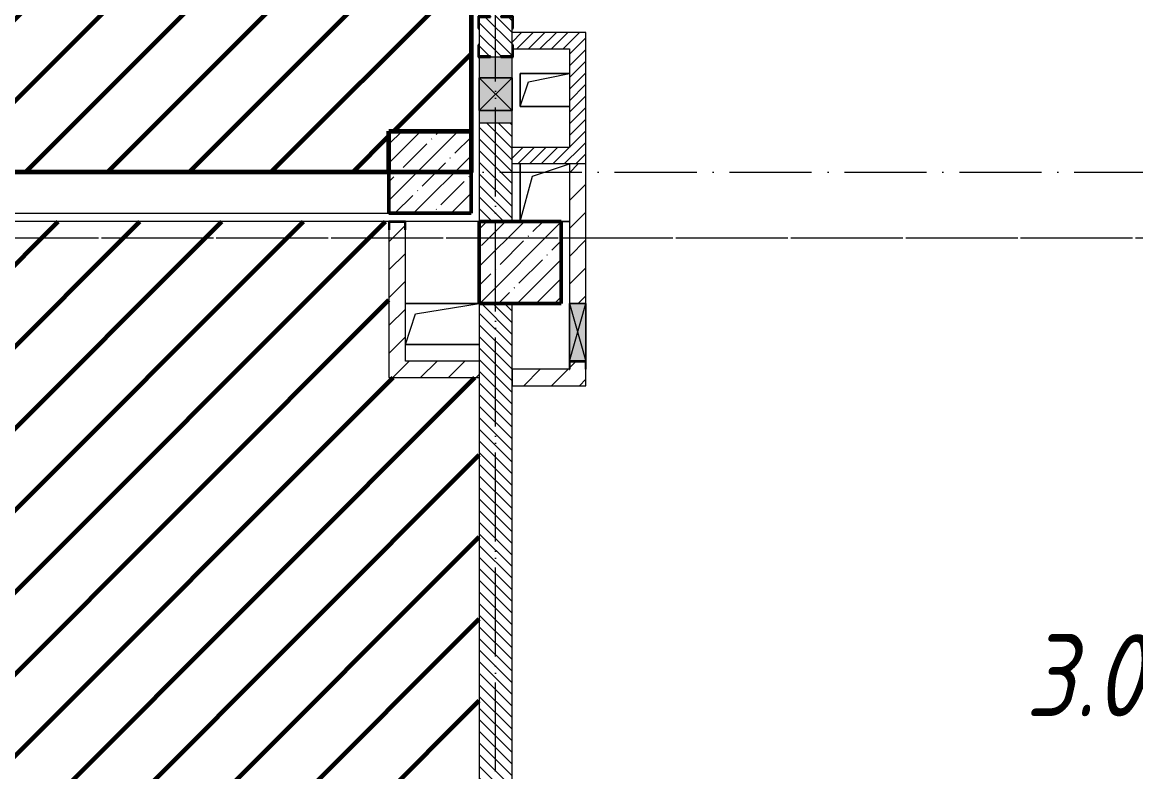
# Model space of a CAD drawing. Header units: millimetres. Extents: x -606178 to 312196, y -19338 to 632709.
# Drawn here: x -50249 to -43465, y 491376 to 495938 of the extents above; entities that cross this region are included whole.
import ezdxf

# ---------------------------------------------------------------- set-up
doc = ezdxf.new("R2010")
doc.units = ezdxf.units.MM
doc.linetypes.add('50_200_ШТРИХ_1Т_ш5_п1_п1_', pattern=[700, 500, -100, 0, -100])
for name, color, linetype, lineweight in [('6.4.1) Окр пт с инж. ПТ2.16', 3, 'Continuous', 60), ('A-DETL-GENF-OTLN', 7, 'Continuous', 9), ('A-FLOR-____-OTLN', 7, 'Continuous', 9), ('A-GENM-____-MCUT', 7, 'Continuous', 25), ('A-GENM-____-OTLN', 7, 'Continuous', 9), ('A-GENM-____-OTLN-1', 7, 'Continuous', 25), ('A-GLAZ-____-OTLN', 7, 'Continuous', 9), ('A-WALL-____-MCUT', 7, 'Continuous', 13), ('A-WALL-____-MCUT-3', 7, 'Continuous', 9), ('A-WALL-____-PATT-1', 7, 'Continuous', 9), ('A-WALL-FNSH-MCUT-1', 7, 'Continuous', 9), ('S-COLS-____-MCUT', 7, 'Continuous', 50), ('S-COLS-____-OTLN', 7, 'Continuous', 9), ('S-GRID-____-OTLN-1', 7, '50_200_ШТРИХ_1Т_ш5_п1_п1_', 9), ('Марки помещений', 7, 'Continuous', 9)]:
    doc.layers.add(name, color=color, linetype=linetype, lineweight=lineweight)
doc.styles.add('ISOCPEUR_I_2', font='isocpeui.ttf', dxfattribs={"width": 0.85, "height": 2.3})
pattern_1 = [(135, (-140714.89, 451794.26), (-35.35534, -35.35534), [])]
pattern_2 = [(45, (-93500, -42681.04), (-114.04925, 114.04925), []), (45, (-93385.95, -42681.04), (-114.04925, 114.04925), [201.613, -40.323, 3.353, -36.97])]
pattern_3 = [(45, (-92950, -43231.04), (-114.04925, 114.04925), []), (45, (-92835.95, -43231.04), (-114.04925, 114.04925), [201.613, -40.323, 3.353, -36.97])]
pattern_4 = [(45, (-140714.89, 451794.26), (-35.35534, 35.35534), [])]
pattern_5 = [(45, (-140714.89, 451794.26), (-84.85281, 84.85281), [])]

# ---------------------------------------------------------------- blocks, each defined once
blk = doc.blocks.new('BSC_Колонна _Прямоугольная - 500х500-V117-АР1_План отверстий 3 этажа в осях 1-64_Ю-ЯЯ')
at = {"layer": 'S-COLS-____-OTLN'}
h = blk.add_hatch(dxfattribs=at)
h.set_pattern_fill('FP_122', color=256, style=0, pattern_type=2)
h.set_pattern_definition(pattern_2)
h.paths.add_polyline_path([(-250, -250), (250, -250), (250, 250), (-250, 250), (-250, 12)], flags=0)
at = {"layer": 'S-COLS-____-MCUT'}
for p, q in [((250, 250), (-250, 250)), ((-250, 250), (-250, -250)), ((250, -250), (250, 250)), ((-250, -250), (250, -250))]:
    blk.add_line(p, q, dxfattribs=at)
blk = doc.blocks.new('BSC_Колонна _Прямоугольная - 500х500-V122-АР1_План отверстий 3 этажа в осях 1-64_Ю-ЯЯ')
at = {"layer": 'S-COLS-____-OTLN'}
h = blk.add_hatch(dxfattribs=at)
h.set_pattern_fill('FP_127', color=256, style=0, pattern_type=2)
h.set_pattern_definition(pattern_3)
h.paths.add_polyline_path([(-250, -250), (250, -250), (250, 250), (-250, 250)], flags=0)
at = {"layer": 'S-COLS-____-MCUT'}
for p, q in [((250, 250), (-250, 250)), ((-250, 250), (-250, -250)), ((250, -250), (250, 250)), ((-250, -250), (250, -250))]:
    blk.add_line(p, q, dxfattribs=at)
blk = doc.blocks.new('Фахверк_СКБ_Уголок - 200_3960-28268576-АР1_План отверстий 3 этажа в осях 1-64_Ю-ЯЯ')
at = {"layer": 'A-GENM-____-MCUT'}
for p, q in [((200, 156), (125, 156)), ((125, 156), (125, 81)), ((131, 81), (131, 150)), ((131, 150), (200, 150)), ((200, 150), (200, 156)), ((125, 81), (131, 81)), ((131, 19), (125, 19)), ((125, 19), (125, -56)), ((131, -50), (131, 19)), ((125, -56), (200, -56)), ((200, -50), (131, -50)), ((200, -56), (200, -50))]:
    blk.add_line(p, q, dxfattribs=at)
blk = doc.blocks.new('154_Фахверк_СКБ_Швеллер - Тип_100_3960-28318856-АР1_План отверстий 3 этажа в осях 1-64_Ю-ЯЯ')
at = {"layer": 'A-GENM-____-MCUT'}
for p, q in [((175, 50), (125, 50)), ((125, 50), (125, -50)), ((128, 47), (175, 47)), ((128, -47), (128, 47)), ((175, 47), (175, 50)), ((125, -50), (175, -50)), ((175, -47), (128, -47)), ((175, -50), (175, -47))]:
    blk.add_line(p, q, dxfattribs=at)
blk = doc.blocks.new('AR_Отверстие Ниша - Лючок-32403213-АР1_План отверстий 3 этажа в осях 1-64_Ю-ЯЯ')
at = {"layer": 'A-GLAZ-____-OTLN'}
h = blk.add_hatch(color=256, dxfattribs=at)
h.paths.add_polyline_path([(200, -100), (200, 100), (125, 100), (125, -100)], flags=0)
h.paths.add_polyline_path([(-75, -31), (-75, 100), (-200, 100), (-200, -100), (-75, -100)], flags=0)
for p, q in [((-75, 100), (-200, 100)), ((200, 100), (125, 100)), ((200, -100), (200, 100)), ((-200, 31), (-200, -31)), ((-200, -100), (-75, -100)), ((125, -100), (200, -100))]:
    blk.add_line(p, q, dxfattribs=at)
blk = doc.blocks.new('AR_Отверстие прямоугольное _в стене_ - AR_Отверстие прямоугольное _в стене__ВК-32403182-АР1_План отверстий 3 этажа в осях 1-64_Ю-ЯЯ')
at = {"layer": 'A-GLAZ-____-OTLN'}
blk.add_hatch(color=256, dxfattribs=at).paths.add_polyline_path([(100, 100), (-100, 100), (-100, -100), (100, -100)], flags=0)
at = {"layer": 'A-DETL-GENF-OTLN'}
for p, q in [((-100, -100), (-100, 100)), ((-100, 100), (100, 100)), ((100, 100), (-100, -100)), ((-100, 100), (100, -100)), ((100, 100), (-100, 100)), ((-100, 100), (-100, -100)), ((100, 100), (100, -100)), ((100, -100), (100, 100)), ((100, -100), (-100, -100)), ((-100, -100), (100, -100))]:
    blk.add_line(p, q, dxfattribs=at)
blk = doc.blocks.new('AR_Отверстие прямоугольное _в плите_ - AR_Отверстие прямоугольное _в плите_-V172-АР1_План отверстий 3 этажа в осях 1-64_Ю-ЯЯ')
at = {"layer": 'A-GENM-____-OTLN'}
for p, q in [((150, 100), (-150, 100)), ((-150, 100), (-150, -100)), ((-100, 50), (150, 100)), ((-150, -100), (-100, 50)), ((-150, -100), (150, -100))]:
    blk.add_line(p, q, dxfattribs=at)
blk = doc.blocks.new('AR_Отверстие прямоугольное _в плите_ - AR_Отверстие прямоугольное _в плите_-30552830-АР1_План отверстий 3 этажа в осях 1-64_Ю-ЯЯ')
at = {"layer": 'A-GENM-____-OTLN'}
for p, q in [((225, 125), (-225, 125)), ((-162.5, 62.5), (225, 125)), ((-225, -125), (-162.5, 62.5)), ((-225, -125), (225, -125))]:
    blk.add_line(p, q, dxfattribs=at)
blk = doc.blocks.new('AR_Отверстие прямоугольное _в плите_ - AR_Отверстие прямоугольное _в плите_-30552583-АР1_План отверстий 3 этажа в осях 1-64_Ю-ЯЯ')
at = {"layer": 'A-GENM-____-OTLN'}
for p, q in [((-150, 175), (-150, -175)), ((-75, 100), (150, 175)), ((-150, -175), (-75, 100)), ((100, -175), (150, -175))]:
    blk.add_line(p, q, dxfattribs=at)
blk = doc.blocks.new('AR_Отверстие прямоугольное _в стене_ - AR_Отверстие прямоугольное _в стене__ОВ-36947615-АР1_План отверстий 3 этажа в осях 1-64_Ю-ЯЯ')
at = {"layer": 'A-GLAZ-____-OTLN'}
blk.add_hatch(color=256, dxfattribs=at).paths.add_polyline_path([(-175, -50), (175, -50), (175, 50), (-175, 50), (-175, -47)], flags=0)
at = {"layer": 'A-DETL-GENF-OTLN'}
for p, q in [((-175, 50), (175, 50)), ((175, 50), (-175, -50)), ((-175, 50), (175, -50)), ((175, 50), (-175, 50)), ((175, 50), (175, -50)), ((175, -50), (175, 50)), ((175, -50), (-175, -50)), ((-175, -50), (175, -50))]:
    blk.add_line(p, q, dxfattribs=at)
blk = doc.blocks.new('154_Фахверк_СКБ_Швеллер - Тип_100_3960_зеркало-28515619-АР1_План отверстий 3 этажа в осях 1-64_Ю-ЯЯ')
at = {"layer": 'A-GENM-____-MCUT'}
for p, q in [((175, 50), (125, 50)), ((125, 50), (125, -50)), ((128, 47), (175, 47)), ((128, -47), (128, 47)), ((175, 47), (175, 50)), ((125, -50), (175, -50)), ((175, -47), (128, -47)), ((175, -50), (175, -47))]:
    blk.add_line(p, q, dxfattribs=at)
blk = doc.blocks.new('BSC_Колонна _Прямоугольная - 500х500-V141-АР1_План отверстий 3 этажа в осях 1-64_А-ГГ')
at = {"layer": 'S-COLS-____-OTLN'}
h = blk.add_hatch(dxfattribs=at)
h.set_pattern_fill('FP_164', color=256, style=0, pattern_type=2)
h.set_pattern_definition(pattern_2)
h.paths.add_polyline_path([(-250, -250), (250, -250), (250, 250), (-250, 250), (-250, 194.5)], flags=0)
at = {"layer": 'S-COLS-____-MCUT'}
for p, q in [((250, 250), (-250, 250)), ((-250, 250), (-250, -250)), ((250, -250), (250, 250)), ((-250, -250), (250, -250))]:
    blk.add_line(p, q, dxfattribs=at)
blk = doc.blocks.new('BSC_Колонна _Прямоугольная - 500х500-V146-АР1_План отверстий 3 этажа в осях 1-64_А-ГГ')
at = {"layer": 'S-COLS-____-OTLN'}
h = blk.add_hatch(dxfattribs=at)
h.set_pattern_fill('FP_169', color=256, style=0, pattern_type=2)
h.set_pattern_definition(pattern_3)
h.paths.add_polyline_path([(-250, -250), (250, -250), (250, 250), (-250, 250)], flags=0)
at = {"layer": 'S-COLS-____-MCUT'}
for p, q in [((250, 250), (-250, 250)), ((-250, 250), (-250, -250)), ((250, -250), (250, 250)), ((-250, -250), (250, -250))]:
    blk.add_line(p, q, dxfattribs=at)
blk = doc.blocks.new('Фахверк_СКБ_Уголок - 200_3960-28268576-АР1_План отверстий 3 этажа в осях 1-64_А-ГГ')
at = {"layer": 'A-GENM-____-MCUT'}
for p, q in [((200, 156), (125, 156)), ((125, 156), (125, 81)), ((131, 81), (131, 150)), ((131, 150), (200, 150)), ((200, 150), (200, 156)), ((125, 81), (131, 81)), ((131, 19), (125, 19)), ((125, 19), (125, -56)), ((131, -50), (131, 19)), ((125, -56), (200, -56)), ((200, -50), (131, -50)), ((200, -56), (200, -50))]:
    blk.add_line(p, q, dxfattribs=at)
blk = doc.blocks.new('154_Фахверк_СКБ_Швеллер - Тип_100_3960-28318856-АР1_План отверстий 3 этажа в осях 1-64_А-ГГ')
at = {"layer": 'A-GENM-____-MCUT'}
for p, q in [((175, 50), (125, 50)), ((125, 50), (125, -50)), ((128, 47), (175, 47)), ((128, -47), (128, 47)), ((175, 47), (175, 50)), ((125, -50), (175, -50)), ((175, -47), (128, -47)), ((175, -50), (175, -47))]:
    blk.add_line(p, q, dxfattribs=at)
blk = doc.blocks.new('AR_Отверстие Ниша - Лючок-32403213-АР1_План отверстий 3 этажа в осях 1-64_А-ГГ')
at = {"layer": 'A-GLAZ-____-OTLN'}
h = blk.add_hatch(color=256, dxfattribs=at)
h.paths.add_polyline_path([(200, -100), (200, 100), (125, 100), (125, -100)], flags=0)
h.paths.add_polyline_path([(-75, -100), (-75, 100), (-200, 100), (-200, -100)], flags=0)
for p, q in [((-75, 100), (-200, 100)), ((200, 100), (125, 100)), ((200, -100), (200, 100)), ((-200, 31), (-200, -31)), ((-200, -100), (-75, -100)), ((125, -100), (200, -100))]:
    blk.add_line(p, q, dxfattribs=at)
blk = doc.blocks.new('AR_Отверстие прямоугольное _в стене_ - AR_Отверстие прямоугольное _в стене__ВК-32403182-АР1_План отверстий 3 этажа в осях 1-64_А-ГГ')
at = {"layer": 'A-GLAZ-____-OTLN'}
blk.add_hatch(color=256, dxfattribs=at).paths.add_polyline_path([(100, 100), (-100, 100), (-100, -100), (100, -100)], flags=0)
at = {"layer": 'A-DETL-GENF-OTLN'}
for p, q in [((-100, -100), (-100, 100)), ((-100, 100), (100, 100)), ((100, 100), (-100, -100)), ((-100, 100), (100, -100)), ((100, 100), (-100, 100)), ((-100, 100), (-100, -100)), ((100, 100), (100, -100)), ((100, -100), (100, 100)), ((100, -100), (-100, -100)), ((-100, -100), (100, -100))]:
    blk.add_line(p, q, dxfattribs=at)
blk = doc.blocks.new('AR_Отверстие прямоугольное _в плите_ - AR_Отверстие прямоугольное _в плите_-30423629-АР1_План отверстий 3 этажа в осях 1-64_А-ГГ')
at = {"layer": 'A-GENM-____-OTLN'}
for p, q in [((150, 100), (-150, 100)), ((-150, 100), (-150, -100)), ((-100, 50), (150, 100)), ((-150, -100), (-100, 50)), ((-150, -100), (150, -100))]:
    blk.add_line(p, q, dxfattribs=at)
blk = doc.blocks.new('AR_Отверстие прямоугольное _в плите_ - AR_Отверстие прямоугольное _в плите_-30552830-АР1_План отверстий 3 этажа в осях 1-64_А-ГГ')
at = {"layer": 'A-GENM-____-OTLN'}
for p, q in [((225, 125), (-225, 125)), ((-162.5, 62.5), (225, 125)), ((-225, -125), (-162.5, 62.5)), ((-225, -125), (225, -125))]:
    blk.add_line(p, q, dxfattribs=at)
blk = doc.blocks.new('AR_Отверстие прямоугольное _в плите_ - AR_Отверстие прямоугольное _в плите_-30552583-АР1_План отверстий 3 этажа в осях 1-64_А-ГГ')
at = {"layer": 'A-GENM-____-OTLN'}
for p, q in [((-150, 175), (-150, -175)), ((-75, 100), (150, 175)), ((-150, -175), (-75, 100)), ((100, -175), (150, -175))]:
    blk.add_line(p, q, dxfattribs=at)
blk = doc.blocks.new('AR_Отверстие прямоугольное _в стене_ - AR_Отверстие прямоугольное _в стене__ОВ-36947615-АР1_План отверстий 3 этажа в осях 1-64_А-ГГ')
at = {"layer": 'A-GLAZ-____-OTLN'}
blk.add_hatch(color=256, dxfattribs=at).paths.add_polyline_path([(-175, -50), (175, -50), (175, 50), (-175, 50), (-175, -47)], flags=0)
at = {"layer": 'A-DETL-GENF-OTLN'}
for p, q in [((-175, 50), (175, 50)), ((175, 50), (-175, -50)), ((-175, 50), (175, -50)), ((175, 50), (-175, 50)), ((175, 50), (175, -50)), ((175, -50), (175, 50)), ((175, -50), (-175, -50)), ((-175, -50), (175, -50))]:
    blk.add_line(p, q, dxfattribs=at)
blk = doc.blocks.new('154_Фахверк_СКБ_Швеллер - Тип_100_3960_зеркало-28515619-АР1_План отверстий 3 этажа в осях 1-64_А-ГГ')
at = {"layer": 'A-GENM-____-MCUT'}
for p, q in [((175, 50), (125, 50)), ((125, 50), (125, -50)), ((128, 47), (175, 47)), ((128, -47), (128, 47)), ((175, 47), (175, 50)), ((125, -50), (175, -50)), ((175, -47), (128, -47)), ((175, -50), (175, -47))]:
    blk.add_line(p, q, dxfattribs=at)

msp = doc.modelspace()

# ---------------------------------------------------------------- hatches: boundary and pattern name
at = {"layer": '6.4.1) Окр пт с инж. ПТ2.16'}
h = msp.add_hatch(dxfattribs=at)
h.set_pattern_fill('ANSI31', color=256, scale=111)
h.paths.add_polyline_path([(-47514.891, 506975.3011), (-57314.891, 506975.3011), (-57314.891, 495625.3011), (-52914.891, 495625.3011), (-52914.891, 495025.3011), (-51964.891, 495025.3011), (-51964.891, 495275.3011), (-51464.891, 495275.3011), (-51464.891, 495025.3011), (-48014.891, 495025.3011), (-48014.891, 495275.3011), (-47514.891, 495275.3011), (-47514.891, 498625.3011), (-48014.891, 498625.3011), (-48014.891, 499125.3011), (-47514.891, 499125.3011)])
h.paths.add_polyline_path([(-51964.891, 503975.3011), (-51764.891, 503975.3011), (-50664.891, 503975.3011), (-50664.891, 501775.3011), (-51764.891, 501775.3011), (-51764.891, 499925.3011), (-50664.891, 499925.3011), (-50664.891, 497725.3011), (-51764.891, 497725.3011), (-51964.891, 497725.3011)], flags=16)
h.paths.add_polyline_path([(-52935.992, 498643.8593), (-56935.992, 498643.8593), (-56935.992, 503161.8656), (-52935.992, 503161.8656)], flags=16)
h = msp.add_hatch(dxfattribs=at)
h.set_pattern_fill('ANSI31', color=256, scale=111)
h.paths.add_polyline_path([(-48014.891, 494725.3011), (-51464.891, 494725.3011), (-51464.891, 494225.3011), (-51464.891, 488775.3011), (-51464.891, 488175.3011), (-51464.891, 482775.3011), (-51464.891, 482175.3011), (-51464.891, 477975.3011), (-50864.891, 477975.3011), (-50864.891, 476775.3011), (-50864.891, 476575.3011), (-50864.891, 475625.3011), (-50864.891, 474525.3011), (-50864.891, 474475.3011), (-50864.891, 474325.3011), (-50864.891, 474275.3011), (-50864.891, 473575.3011), (-50864.891, 473529.3011), (-50864.891, 473275.3011), (-51464.891, 473275.3011), (-51464.891, 470775.3011), (-51464.891, 470175.3011), (-51464.891, 464625.3011), (-51464.891, 464125.3011), (-51464.891, 460975.3011), (-51464.891, 460775.3011), (-51464.891, 458575.3011), (-51464.891, 457875.3011), (-50964.891, 457875.3011), (-50964.891, 457275.3011), (-51464.891, 457275.3011), (-51464.891, 454275.3011), (-50964.891, 454275.3011), (-50964.891, 453675.3011), (-50964.891, 450725.3011), (-50964.891, 450125.3011), (-50439.891, 450125.3011), (-50439.891, 450131.3011), (-50364.891, 450131.3011), (-48564.891, 450125.3011), (-48564.891, 450131.3011), (-48489.891, 450131.3011), (-47664.891, 450126.4719), (-47664.891, 450225.3011), (-47464.891, 450225.3011), (-47464.891, 450375.3011), (-47464.891, 450700.3011), (-47470.891, 450700.3011), (-47470.891, 450780.3011), (-47464.891, 450780.3011), (-47464.891, 451225.3011), (-47464.891, 452075.3011), (-47464.891, 452475.3011), (-47470.891, 452475.3011), (-47470.891, 452550.3011), (-47464.891, 452875.3011), (-47464.891, 453375.3011), (-47464.891, 455875.3011), (-47464.891, 456775.3011), (-47464.891, 457000.3011), (-47470.891, 457000.3011), (-47470.891, 457075.3011), (-47464.891, 457775.3011), (-47470.891, 457775.3011), (-47470.891, 457850.3011), (-47464.891, 458000.3011), (-47470.891, 458000.3011), (-47470.891, 458075.3011), (-47464.891, 458775.3011), (-47470.891, 458775.3011), (-47470.891, 458875.3011), (-47464.891, 458875.3011), (-47464.891, 459375.3011), (-47464.891, 459700.3011), (-47470.891, 459700.3011), (-47470.891, 459780.3011), (-47464.891, 459780.3011), (-47464.891, 460125.3011), (-47464.891, 460975.3011), (-47464.891, 461475.3011), (-47470.891, 461475.3011), (-47470.891, 461550.3011), (-47464.891, 461875.3011), (-47464.891, 462375.3011), (-47464.891, 464700.3011), (-47470.891, 464700.3011), (-47470.891, 464780.3011), (-47264.891, 464780.3011), (-47264.891, 466570.3011), (-47470.891, 466570.3011), (-47470.891, 466650.3011), (-47464.891, 466925.3011), (-47464.891, 467425.3011), (-47464.891, 467875.3011), (-47464.891, 468375.3011), (-47464.891, 468700.3011), (-47470.891, 468700.3011), (-47470.891, 468780.3011), (-47464.891, 468780.3011), (-47464.891, 469225.3011), (-47464.891, 470075.3011), (-47464.891, 470475.3011), (-47470.891, 470475.3011), (-47470.891, 470550.3011), (-47464.891, 470875.3011), (-47464.891, 471375.3011), (-47464.891, 472775.3011), (-47464.891, 473775.3011), (-47464.891, 474100.3011), (-47470.891, 474100.3011), (-47470.891, 474180.3011), (-47264.891, 474180.3011), (-47264.891, 475070.3011), (-47470.891, 475070.3011), (-47470.891, 475150.3011), (-47464.891, 476075.3011), (-47464.891, 476475.3011), (-47464.891, 476575.3011), (-47464.891, 476775.3011), (-47464.891, 476875.3011), (-47464.891, 477375.3011), (-47464.891, 477700.3011), (-47470.891, 477700.3011), (-47470.891, 477780.3011), (-47464.891, 477780.3011), (-47464.891, 478325.3011), (-47464.891, 479175.3011), (-47464.891, 479475.3011), (-47470.891, 479475.3011), (-47470.891, 479550.3011), (-47464.891, 479875.3011), (-47464.891, 480375.3011), (-47464.891, 480600.3011), (-47470.891, 480600.3011), (-47470.891, 480675.3011), (-47395.891, 480675.3011), (-47264.891, 480675.3011), (-47264.891, 482475.3011), (-47333.891, 482475.3011), (-47395.891, 482475.3011), (-47470.891, 482475.3011), (-47470.891, 482550.3011), (-47464.891, 482700.3011), (-47470.891, 482700.3011), (-47470.891, 482775.3011), (-47464.891, 482805.3011), (-47464.891, 482775.3011), (-47395.891, 482775.3011), (-47264.891, 482775.3011), (-47264.891, 484570.3011), (-47470.891, 484570.3011), (-47470.891, 484650.3011), (-47464.891, 485875.3011), (-47464.891, 486375.3011), (-47464.891, 486700.3011), (-47470.891, 486700.3011), (-47470.891, 486780.3011), (-47464.891, 486780.3011), (-47464.891, 487275.3011), (-47464.891, 487925.3011), (-47464.891, 488475.3011), (-47470.891, 488475.3011), (-47470.891, 488550.3011), (-47464.891, 488875.3011), (-47464.891, 489375.3011), (-47464.891, 489800.3011), (-47464.891, 490300.3011), (-47464.891, 493775.3011), (-48014.891, 493775.3011)])
at = {"layer": 'A-WALL-____-PATT-1'}
h = msp.add_hatch(dxfattribs=at)
h.set_pattern_fill('FP_9', color=256, style=0, pattern_type=2)
h.set_pattern_definition(pattern_1)
h.paths.add_polyline_path([(-47464.891, 494725.3011), (-47264.891, 494725.3011), (-47264.891, 495325.3011), (-47464.891, 495325.3011), (-47464.891, 495294.5885)], flags=0)
h.paths.add_polyline_path([(-47395.891, 495725.3011), (-47333.891, 495725.3011), (-47333.891, 495731.3011), (-47264.891, 495731.3011), (-47265.851, 495969.3011), (-47333.891, 495969.3011), (-47333.891, 495975.3011), (-47395.891, 495975.3011), (-47395.891, 495969.3011), (-47464.891, 495969.3011), (-47464.891, 495731.3011), (-47395.891, 495731.3011)], flags=0)
h.paths.add_polyline_path([(-47395.891, 497675.3011), (-47333.891, 497675.3011), (-47333.891, 497681.3011), (-47264.891, 497681.3011), (-47264.891, 498075.3011), (-47464.891, 498075.3011), (-47464.891, 497681.3011), (-47395.891, 497681.3011)], flags=0)
h = msp.add_hatch(dxfattribs=at)
h.set_pattern_fill('FP_6', color=256, style=0, pattern_type=2)
h.set_pattern_definition(pattern_1)
h.paths.add_polyline_path([(-47464.891, 494725.3011), (-47264.891, 494725.3011), (-47264.891, 495325.3011), (-47464.891, 495325.3011)], flags=0)
h.paths.add_polyline_path([(-47333.891, 495725.3011), (-47333.891, 495731.3011), (-47264.891, 495731.3011), (-47265.851, 495969.3011), (-47333.891, 495969.3011), (-47333.891, 495975.3011), (-47395.891, 495975.3011), (-47395.891, 495969.3011), (-47464.891, 495969.3011), (-47464.891, 495731.3011), (-47395.891, 495731.3011), (-47395.891, 495725.3011)], flags=0)
h.paths.add_polyline_path([(-47333.891, 497675.3011), (-47333.891, 497681.3011), (-47264.891, 497681.3011), (-47264.891, 498075.3011), (-47464.891, 498075.3011), (-47464.891, 497681.3011), (-47395.891, 497681.3011), (-47395.891, 497675.3011)], flags=0)
h = msp.add_hatch(dxfattribs=at)
h.set_pattern_fill('FP_8', color=256, style=0, pattern_type=2)
h.set_pattern_definition(pattern_4)
h.paths.add_polyline_path([(-46814.891, 495775.3011), (-46814.891, 495875.3011), (-47264.891, 495875.3011), (-47264.891, 495800.3011), (-47258.891, 495800.3011), (-47258.891, 495775.3011), (-46914.891, 495775.3011)], flags=0)
h = msp.add_hatch(dxfattribs=at)
h.set_pattern_fill('FP_5', color=256, style=0, pattern_type=2)
h.set_pattern_definition(pattern_4)
h.paths.add_polyline_path([(-46814.891, 495775.3011), (-46814.891, 495875.3011), (-47264.891, 495875.3011), (-47264.891, 495800.3011), (-47258.891, 495800.3011), (-47258.891, 495775.3011), (-46914.891, 495775.3011)], flags=0)
h = msp.add_hatch(dxfattribs=at)
h.set_pattern_fill('FP_8', color=256, style=0, pattern_type=2)
h.set_pattern_definition(pattern_4)
h.paths.add_polyline_path([(-46814.891, 495175.3011), (-46814.891, 495775.3011), (-46914.891, 495775.3011), (-46914.891, 495175.3011)], flags=0)
h = msp.add_hatch(dxfattribs=at)
h.set_pattern_fill('FP_5', color=256, style=0, pattern_type=2)
h.set_pattern_definition(pattern_4)
h.paths.add_polyline_path([(-46814.891, 495175.3011), (-46814.891, 495775.3011), (-46914.891, 495775.3011), (-46914.891, 495175.3011)], flags=0)
h = msp.add_hatch(dxfattribs=at)
h.set_pattern_fill('FP_8', color=256, style=0, pattern_type=2)
h.set_pattern_definition(pattern_4)
h.paths.add_polyline_path([(-46814.891, 495075.3011), (-46814.891, 495175.3011), (-47264.891, 495175.3011), (-47264.891, 495075.3011), (-47053.3097, 495075.3011)], flags=0)
h = msp.add_hatch(dxfattribs=at)
h.set_pattern_fill('FP_5', color=256, style=0, pattern_type=2)
h.set_pattern_definition(pattern_4)
h.paths.add_polyline_path([(-46814.891, 495075.3011), (-46814.891, 495175.3011), (-47264.891, 495175.3011), (-47264.891, 495075.3011), (-47052.9606, 495075.3011)], flags=0)
h = msp.add_hatch(dxfattribs=at)
h.set_pattern_fill('FP_7', color=256, style=0, pattern_type=2)
h.set_pattern_definition(pattern_5)
h.paths.add_polyline_path([(-46864.891, 493825.3011), (-46817.891, 493825.3011), (-46817.891, 493872.3011), (-46911.891, 493872.3011), (-46911.891, 493825.3011)], flags=0)
h.paths.add_polyline_path([(-46914.891, 494225.3011), (-46814.891, 494225.3011), (-46814.891, 495075.3011), (-46914.891, 495075.3011)], flags=0)
h = msp.add_hatch(dxfattribs=at)
h.set_pattern_fill('FP_4', color=256, style=0, pattern_type=2)
h.set_pattern_definition(pattern_5)
h.paths.add_polyline_path([(-46864.891, 493825.3011), (-46817.891, 493825.3011), (-46817.891, 493872.3011), (-46911.891, 493872.3011), (-46911.891, 493825.3011)], flags=0)
h.paths.add_polyline_path([(-46914.891, 494225.3011), (-46814.891, 494225.3011), (-46814.891, 495075.3011), (-46914.891, 495075.3011)], flags=0)
h = msp.add_hatch(dxfattribs=at)
h.set_pattern_fill('FP_7', color=256, style=0, pattern_type=2)
h.set_pattern_definition(pattern_5)
h.paths.add_polyline_path([(-47914.891, 493775.3011), (-47914.891, 494675.3011), (-47917.891, 494675.3011), (-47917.891, 494722.3011), (-48011.891, 494722.3011), (-48011.891, 494675.3011), (-48014.891, 494675.3011), (-48014.891, 493775.3011)], flags=0)
h = msp.add_hatch(dxfattribs=at)
h.set_pattern_fill('FP_4', color=256, style=0, pattern_type=2)
h.set_pattern_definition(pattern_5)
h.paths.add_polyline_path([(-48014.891, 493775.3011), (-47914.891, 493775.3011), (-47914.891, 494675.3011), (-47917.891, 494675.3011), (-47917.891, 494722.3011), (-48011.891, 494722.3011), (-48011.891, 494675.3011), (-48014.891, 494675.3011), (-48014.891, 493809.7705)], flags=0)
h = msp.add_hatch(dxfattribs=at)
h.set_pattern_fill('FP_6', color=256, style=0, pattern_type=2)
h.set_pattern_definition(pattern_1)
h.paths.add_polyline_path([(-47264.891, 489375.3011), (-47264.891, 489800.3011), (-47464.891, 489800.3011), (-47464.891, 489375.3011)], flags=0)
h.paths.add_polyline_path([(-47264.891, 490300.3011), (-47264.891, 494225.3011), (-47464.891, 494225.3011), (-47464.891, 490300.3011)], flags=0)
h = msp.add_hatch(dxfattribs=at)
h.set_pattern_fill('FP_7', color=256, style=0, pattern_type=2)
h.set_pattern_definition(pattern_5)
h.paths.add_polyline_path([(-47464.891, 493775.3011), (-47464.891, 493875.3011), (-47914.891, 493875.3011), (-47914.891, 493775.3011)], flags=0)
h = msp.add_hatch(dxfattribs=at)
h.set_pattern_fill('FP_4', color=256, style=0, pattern_type=2)
h.set_pattern_definition(pattern_5)
h.paths.add_polyline_path([(-47464.891, 493775.3011), (-47464.891, 493875.3011), (-47914.891, 493875.3011), (-47914.891, 493775.3011)], flags=0)
h = msp.add_hatch(dxfattribs=at)
h.set_pattern_fill('FP_7', color=256, style=0, pattern_type=2)
h.set_pattern_definition(pattern_5)
h.paths.add_polyline_path([(-47264.891, 493725.3011), (-46814.891, 493725.3011), (-46814.891, 493825.3011), (-47264.891, 493825.3011)], flags=0)
h = msp.add_hatch(dxfattribs=at)
h.set_pattern_fill('FP_4', color=256, style=0, pattern_type=2)
h.set_pattern_definition(pattern_5)
h.paths.add_polyline_path([(-47264.891, 493725.3011), (-46814.891, 493725.3011), (-46814.891, 493825.3011), (-47264.891, 493825.3011), (-47264.891, 493809.7705)], flags=0)

# ---------------------------------------------------------------- linework, layer by layer
at = {"layer": '6.4.1) Окр пт с инж. ПТ2.16'}
for points in [[(-57314.891, 506975.3011), (-47514.891, 506975.3011), (-47514.891, 495025.3011), (-57314.891, 495025.3011)], [(-48014.891, 495275.3011), (-47514.891, 495275.3011), (-47514.891, 495025.3011), (-48014.891, 495025.3011)]]:
    msp.add_lwpolyline(points, close=True, dxfattribs=at)
at = {"layer": 'A-FLOR-____-OTLN'}
for p, q in [((-47514.891, 495275.3011), (-47514.891, 498625.3011)), ((-47514.891, 495275.3011), (-47514.891, 498625.3011)), ((-47214.891, 495625.3011), (-46914.891, 495625.3011)), ((-47214.891, 495425.3011), (-47214.891, 495625.3011)), ((-47214.891, 495625.3011), (-46914.891, 495625.3011)), ((-47214.891, 495425.3011), (-47214.891, 495625.3011)), ((-46914.891, 495425.3011), (-47214.891, 495425.3011)), ((-46914.891, 495425.3011), (-47214.891, 495425.3011)), ((-47214.891, 494725.3011), (-47214.891, 495075.3011)), ((-47214.891, 494725.3011), (-47214.891, 495075.3011)), ((-51464.891, 494775.3011), (-48014.891, 494775.3011)), ((-51464.891, 494775.3011), (-48014.891, 494775.3011)), ((-48014.891, 494725.3011), (-51464.891, 494725.3011)), ((-48014.891, 494725.3011), (-51464.891, 494725.3011)), ((-47464.891, 494725.3011), (-47914.891, 494725.3011)), ((-47464.891, 494725.3011), (-47914.891, 494725.3011)), ((-46914.891, 494725.3011), (-46964.891, 494725.3011)), ((-46914.891, 494725.3011), (-46964.891, 494725.3011)), ((-47914.891, 494225.3011), (-47464.891, 494225.3011)), ((-47914.891, 494225.3011), (-47464.891, 494225.3011)), ((-47464.891, 493975.3011), (-47914.891, 493975.3011)), ((-47464.891, 493975.3011), (-47914.891, 493975.3011))]:
    msp.add_line(p, q, dxfattribs=at)
at = {"layer": 'A-WALL-____-MCUT'}
for p, q in [((-47464.891, 495900.3011), (-47464.891, 495800.3011)), ((-47264.891, 495800.3011), (-47264.891, 495900.3011)), ((-47464.891, 495325.3011), (-47464.891, 494725.3011)), ((-47264.891, 494725.3011), (-47264.891, 495325.3011))]:
    msp.add_line(p, q, dxfattribs=at)
at = {"layer": 'A-WALL-____-MCUT-3'}
for p, q in [((-47464.891, 495900.3011), (-47464.891, 495800.3011)), ((-47264.891, 495800.3011), (-47264.891, 495900.3011)), ((-47464.891, 495325.3011), (-47464.891, 494725.3011)), ((-47264.891, 494725.3011), (-47264.891, 495325.3011)), ((-47464.891, 494225.3011), (-47464.891, 490300.3011)), ((-47264.891, 490300.3011), (-47264.891, 494225.3011))]:
    msp.add_line(p, q, dxfattribs=at)
at = {"layer": 'A-WALL-FNSH-MCUT-1'}
for p, q in [((-46814.891, 495875.3011), (-47264.891, 495875.3011)), ((-46814.891, 495875.3011), (-47264.891, 495875.3011)), ((-46814.891, 494225.3011), (-46814.891, 495875.3011)), ((-46814.891, 494225.3011), (-46814.891, 495875.3011)), ((-47258.891, 495775.3011), (-46914.891, 495775.3011)), ((-47258.891, 495775.3011), (-46914.891, 495775.3011)), ((-46914.891, 495775.3011), (-46914.891, 495175.3011)), ((-46914.891, 495775.3011), (-46914.891, 495175.3011)), ((-46914.891, 495175.3011), (-47264.891, 495175.3011)), ((-46914.891, 495175.3011), (-47264.891, 495175.3011)), ((-46814.891, 495075.3011), (-47264.891, 495075.3011)), ((-46814.891, 495075.3011), (-47264.891, 495075.3011)), ((-46914.891, 495075.3011), (-46914.891, 494225.3011)), ((-46914.891, 495075.3011), (-46914.891, 494225.3011)), ((-48014.891, 494675.3011), (-48014.891, 493775.3011)), ((-48014.891, 494675.3011), (-48014.891, 493775.3011)), ((-47914.891, 493875.3011), (-47914.891, 494675.3011)), ((-47914.891, 493875.3011), (-47914.891, 494675.3011)), ((-47464.891, 493875.3011), (-47914.891, 493875.3011)), ((-47464.891, 493875.3011), (-47914.891, 493875.3011)), ((-48014.891, 493775.3011), (-47464.891, 493775.3011)), ((-48014.891, 493775.3011), (-47464.891, 493775.3011)), ((-46914.891, 493825.3011), (-47264.891, 493825.3011)), ((-46914.891, 493825.3011), (-47264.891, 493825.3011)), ((-47264.891, 493825.3011), (-47264.891, 493725.3011)), ((-46814.891, 493725.3011), (-46814.891, 493825.3011)), ((-46814.891, 493725.3011), (-46814.891, 493825.3011)), ((-47264.891, 493725.3011), (-46814.891, 493725.3011)), ((-47264.891, 493725.3011), (-46814.891, 493725.3011))]:
    msp.add_line(p, q, dxfattribs=at)
at = {"layer": 'S-GRID-____-OTLN-1'}
for p, q in [((-47364.891, 491375.8881), (-47364.891, 542687.1106)), ((-47364.891, 447311.6528), (-47364.891, 501675.2188)), ((-66242.5765, 495025.3011), (-36750.6776, 495025.3011)), ((-66242.5765, 495025.3011), (-36750.6776, 495025.3011)), ((-73388.1205, 494625.3011), (-36640.4843, 494625.3011)), ((-71470.2533, 494625.3011), (-36640.4843, 494625.3011))]:
    msp.add_line(p, q, dxfattribs=at)

# ---------------------------------------------------------------- block references
at = {"layer": 'A-GENM-____-OTLN'}
for name, p in [('AR_Отверстие прямоугольное _в плите_ - AR_Отверстие прямоугольное _в плите_-V172-АР1_План отверстий 3 этажа в осях 1-64_Ю-ЯЯ', (-47064.891, 495525.3011)), ('AR_Отверстие прямоугольное _в плите_ - AR_Отверстие прямоугольное _в плите_-30423629-АР1_План отверстий 3 этажа в осях 1-64_А-ГГ', (-47064.891, 495525.3011)), ('AR_Отверстие прямоугольное _в плите_ - AR_Отверстие прямоугольное _в плите_-30552583-АР1_План отверстий 3 этажа в осях 1-64_Ю-ЯЯ', (-47064.891, 494900.3011)), ('AR_Отверстие прямоугольное _в плите_ - AR_Отверстие прямоугольное _в плите_-30552583-АР1_План отверстий 3 этажа в осях 1-64_А-ГГ', (-47064.891, 494900.3011)), ('AR_Отверстие прямоугольное _в плите_ - AR_Отверстие прямоугольное _в плите_-30552830-АР1_План отверстий 3 этажа в осях 1-64_Ю-ЯЯ', (-47689.891, 494100.3011)), ('AR_Отверстие прямоугольное _в плите_ - AR_Отверстие прямоугольное _в плите_-30552830-АР1_План отверстий 3 этажа в осях 1-64_А-ГГ', (-47689.891, 494100.3011))]:
    msp.add_blockref(name, p, dxfattribs=at)
at = {"layer": 'A-GENM-____-OTLN-1'}
for name, p, rotation in [('Фахверк_СКБ_Уголок - 200_3960-28268576-АР1_План отверстий 3 этажа в осях 1-64_Ю-ЯЯ', (-47414.891, 496100.3011), 269.9999999999999), ('Фахверк_СКБ_Уголок - 200_3960-28268576-АР1_План отверстий 3 этажа в осях 1-64_А-ГГ', (-47414.891, 496100.3011), 269.9999999999999), ('Фахверк_СКБ_Уголок - 200_3960-28268576-АР1_План отверстий 3 этажа в осях 1-64_Ю-ЯЯ', (-47314.891, 495600.3011), 89.9999999999999), ('Фахверк_СКБ_Уголок - 200_3960-28268576-АР1_План отверстий 3 этажа в осях 1-64_А-ГГ', (-47314.891, 495600.3011), 89.9999999999999), ('154_Фахверк_СКБ_Швеллер - Тип_100_3960-28318856-АР1_План отверстий 3 этажа в осях 1-64_Ю-ЯЯ', (-47964.891, 494850.3011), 270), ('154_Фахверк_СКБ_Швеллер - Тип_100_3960-28318856-АР1_План отверстий 3 этажа в осях 1-64_А-ГГ', (-47964.891, 494850.3011), 270), ('154_Фахверк_СКБ_Швеллер - Тип_100_3960_зеркало-28515619-АР1_План отверстий 3 этажа в осях 1-64_Ю-ЯЯ', (-46864.891, 494000.3011), 269.9999999999966), ('154_Фахверк_СКБ_Швеллер - Тип_100_3960_зеркало-28515619-АР1_План отверстий 3 этажа в осях 1-64_А-ГГ', (-46864.891, 494000.3011), 269.9999999999966)]:
    msp.add_blockref(name, p, dxfattribs=dict(at, rotation=rotation))
at = {"layer": 'A-GLAZ-____-OTLN'}
for name, p, rotation in [('AR_Отверстие Ниша - Лючок-32403213-АР1_План отверстий 3 этажа в осях 1-64_Ю-ЯЯ', (-47364.891, 495525.3011), 269.9999999999999), ('AR_Отверстие Ниша - Лючок-32403213-АР1_План отверстий 3 этажа в осях 1-64_А-ГГ', (-47364.891, 495525.3011), 269.9999999999999), ('AR_Отверстие прямоугольное _в стене_ - AR_Отверстие прямоугольное _в стене__ВК-32403182-АР1_План отверстий 3 этажа в осях 1-64_Ю-ЯЯ', (-47364.891, 495500.3011), 269.9999999999999), ('AR_Отверстие прямоугольное _в стене_ - AR_Отверстие прямоугольное _в стене__ВК-32403182-АР1_План отверстий 3 этажа в осях 1-64_А-ГГ', (-47364.891, 495500.3011), 269.9999999999999), ('AR_Отверстие прямоугольное _в стене_ - AR_Отверстие прямоугольное _в стене__ОВ-36947615-АР1_План отверстий 3 этажа в осях 1-64_Ю-ЯЯ', (-46864.891, 494050.3011), 89.99999999999659), ('AR_Отверстие прямоугольное _в стене_ - AR_Отверстие прямоугольное _в стене__ОВ-36947615-АР1_План отверстий 3 этажа в осях 1-64_А-ГГ', (-46864.891, 494050.3011), 89.99999999999659)]:
    msp.add_blockref(name, p, dxfattribs=dict(at, rotation=rotation))
at = {"layer": 'S-COLS-____-OTLN'}
for name, p in [('BSC_Колонна _Прямоугольная - 500х500-V122-АР1_План отверстий 3 этажа в осях 1-64_Ю-ЯЯ', (-47764.891, 495025.3011)), ('BSC_Колонна _Прямоугольная - 500х500-V146-АР1_План отверстий 3 этажа в осях 1-64_А-ГГ', (-47764.891, 495025.3011)), ('BSC_Колонна _Прямоугольная - 500х500-V117-АР1_План отверстий 3 этажа в осях 1-64_Ю-ЯЯ', (-47214.891, 494475.3011)), ('BSC_Колонна _Прямоугольная - 500х500-V141-АР1_План отверстий 3 этажа в осях 1-64_А-ГГ', (-47214.891, 494475.3011))]:
    msp.add_blockref(name, p, dxfattribs=at)

# ---------------------------------------------------------------- texts
at = {"layer": 'Марки помещений', "insert": (-44137.1005, 492212.9513), "char_height": 500, "width": 785.65375, "attachment_point": 1, "style": 'ISOCPEUR_I_2'}
msp.add_mtext('3.027', dxfattribs=at)

doc.saveas('drawing.dxf')
